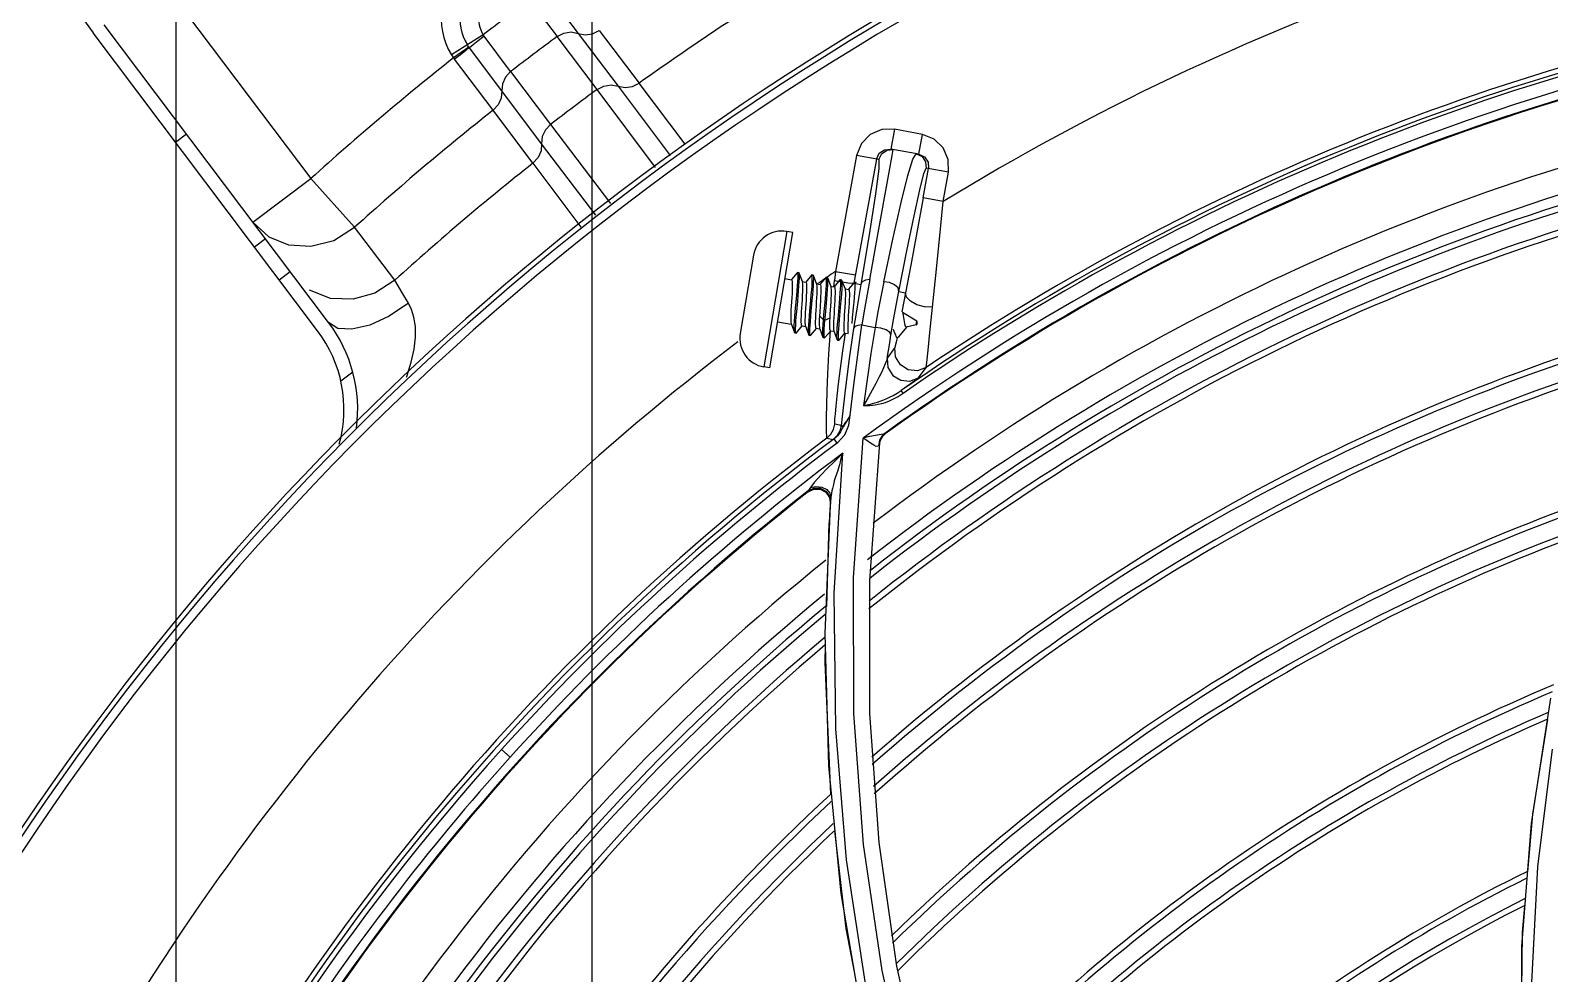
# Model space of a CAD drawing. Header units: metres. Extents: x -367 to 374, y -238 to 224.
# Drawn here: x 348.5031 to 348.6081, y 176.8531 to 176.9183 of the extents above; entities that cross this region are included whole.
import ezdxf
from ezdxf.enums import TextEntityAlignment as Align

# ---------------------------------------------------------------- set-up
doc = ezdxf.new("R2010")
doc.units = ezdxf.units.M
for name, color, linetype in [('ELE-ALIMENTADORES', 160, 'Continuous'), ('LA_BAU_BASES GERAIS_R00$0$ARQ-XREF-ATT', 8, 'Continuous'), ('LA_BAU_BASES GERAIS_R00$0$BASE', 253, 'Continuous'), ('LA_BAU_BASES GERAIS_R00$0$dutos', 31, 'Continuous')]:
    doc.layers.add(name, color=color, linetype=linetype)
doc.styles.add('LA_BAU_BASES GERAIS_R00$0$R60-125-RS', font='romans.shx', dxfattribs={"height": 0.19})
doc.styles.add('LA_BAU_BASES GERAIS_R00$0$R80-100-RS', font='romans.shx', dxfattribs={"height": 0.203})

# ---------------------------------------------------------------- blocks, each defined once
blk = doc.blocks.new('LA_BAU_BASES GERAIS_R00$0$A$C2E3D5B4E')
at = {"layer": 'LA_BAU_BASES GERAIS_R00$0$dutos', "color": 251}
for p, q in [((-18.23678605464966, -1.455469513867399), (-18.23678605464966, -0.8957732504447335)), ((-18.20803900220153, -0.8957732504447335), (-18.20803900220153, -1.455469513867399)), ((-18.23776451092476, -1.028292942201631), (-18.22747713718752, -1.041944748247431)), ((-18.21123879207414, -1.028932633610282), (-18.20898777855507, -1.031901599289711)), ((-18.21229156526942, -1.029694021363582), (-18.21044315100994, -1.032124475041371)), ((-18.22700332379907, -1.052460224876256), (-18.24251636634392, -1.031873722098396)), ((-18.22624461702958, -1.051888513223446), (-18.24175766673306, -1.031302000947733)), ((-18.21555233456127, -1.032002193930282), (-18.21775279310953, -1.033383464633232)), ((-18.21366009876135, -1.034548618997803), (-18.21548691050407, -1.032101886363478)), ((-18.20768678260663, -1.035781740513983), (-18.21044298009963, -1.032124425055088)), ((-18.20898752937376, -1.031901750653276), (-18.20623144709759, -1.0355591953832)), ((-18.20754237520623, -1.03169585059976), (-18.20478582340786, -1.035354306201668)), ((-18.21654287137403, -1.032856913214061), (-18.21760619640668, -1.033604109223859)), ((-18.21427549562065, -1.035886185107927), (-18.21650886253553, -1.03290386932639)), ((-18.21760619950749, -1.033604104547237), (-18.21754117047715, -1.033691757474287)), ((-18.21487171075182, -1.037218902144275), (-18.21754117047715, -1.033691757474287)), ((-18.21366009901976, -1.03454861972358), (-18.21090413596733, -1.038206188432184)), ((-18.21151930726853, -1.039543952373776), (-18.21427542321305, -1.035886463000395)), ((-18.20365147032578, -1.041169475979302), (-18.20768660763679, -1.03578197793621)), ((-18.2062312939828, -1.035559461627315), (-18.20263736968957, -1.040355971483848)), ((-18.20159966142307, -1.039559384677148), (-18.20478581330485, -1.035354295115837)), ((-18.21211476200392, -1.040877053141855), (-18.21487168544741, -1.037218880099033)), ((-18.21090409052829, -1.03820652572557), (-18.2067644842673, -1.043666714165909)), ((-18.23682196879133, -1.039430442882974), (-18.2360632691873, -1.03885872172367)), ((-18.18712725239868, -1.03853394744209), (-18.18737890880845, -1.039911135778937)), ((-18.18520317886953, -1.038885537289104), (-18.18712713968762, -1.038533968038962)), ((-18.18545472932396, -1.040262744987274), (-18.18520307291419, -1.038885556650428)), ((-18.20777841422603, -1.044480081744211), (-18.21151909015589, -1.039544208220548)), ((-18.18974535489872, -1.040342662312185), (-18.19120996987181, -1.048357759802627)), ((-18.18820248518659, -1.040624711943735), (-18.18974537575252, -1.040342776437853)), ((-18.18781792203822, -1.039946782444247), (-18.18737890881528, -1.039911135777118)), ((-18.18749802278433, -1.041506405798089), (-18.18728857581198, -1.04034848756163)), ((-18.18545472931544, -1.040262744989093), (-18.18737890880845, -1.039911135778937)), ((-18.18728857581198, -1.04034848756163), (-18.18721367108321, -1.039941330003046)), ((-18.18585536867454, -1.040606633278173), (-18.18563443086634, -1.040230354993753)), ((-18.18545472931544, -1.040262744989093), (-18.18505669423178, -1.040451346741236)), ((-18.18505669423178, -1.040451346741236), (-18.18480645525551, -1.040813420825714)), ((-18.2121147319192, -1.040877029823321), (-18.20880025609472, -1.045299796202187)), ((-18.18836839716732, -1.040594394510833), (-18.18993748031517, -1.049182278866454)), ((-18.18514123327213, -1.043278850529703), (-18.18477082374022, -1.041251786379405)), ((-18.18498450049526, -1.040785499261517), (-18.18495070070287, -1.041218917097638)), ((-18.18339384781882, -1.041503403973536), (-18.18495070070287, -1.041218917097638)), ((-18.18480645525551, -1.040813420825714), (-18.1847708236977, -1.041251786386226)), ((-18.1837642576246, -1.043530454562813), (-18.18339382725912, -1.041503306519814)), ((-18.23147029300605, -1.044953806979436), (-18.22747713719093, -1.041944748242429)), ((-18.2244411591563, -1.045308891372031), (-18.22747713718752, -1.041944748247431)), ((-18.18376425684767, -1.043530465371248), (-18.1851412337295, -1.043278853028539)), ((-18.23147030244274, -1.044953814083954), (-18.23037617716295, -1.045960543927492)), ((-18.22166710436534, -1.048974391416039), (-18.22444116608881, -1.045308884286612)), ((-18.19456876628249, -1.04559897850703), (-18.19615186201554, -1.054966045515528)), ((-18.19574266709094, -1.055035202140232), (-18.1941595636298, -1.045668089407343)), ((-18.1941595636298, -1.045668089407343), (-18.1945687585544, -1.045598932782639)), ((-18.23137158555085, -1.04666334573966), (-18.23061288594511, -1.046091624579901)), ((-18.19687406861181, -1.047237679769466), (-18.19779059956591, -1.052660729491151)), ((-18.22965050870891, -1.048947291848151), (-18.22889180910488, -1.048375570688847)), ((-18.19469906862503, -1.048860302825403), (-18.19424241984086, -1.048937479464428)), ((-18.19385616041973, -1.048456321612491), (-18.19425181335396, -1.048929605889214)), ((-18.19383210712135, -1.04844182330288), (-18.19385616041973, -1.048456321612491)), ((-18.19373350593435, -1.048458487548658), (-18.19383210712135, -1.04844182330288)), ((-18.19349495815493, -1.049063805389039), (-18.19371568473071, -1.04847987230022)), ((-18.19287016456781, -1.048622966967912), (-18.19326580934376, -1.049096241705399)), ((-18.19274751465537, -1.048625139780313), (-18.19284611584078, -1.048608475532717)), ((-18.19272970579368, -1.048646463410194), (-18.19274762795806, -1.04862483290816)), ((-18.19249879208621, -1.049257222348103), (-18.19272967066001, -1.048646556726169)), ((-18.19188416626787, -1.048789608812228), (-18.192279805167, -1.049262877644367)), ((-18.19186012476246, -1.048775125764848), (-18.19188416626787, -1.048789608812228)), ((-18.19176152357534, -1.048791790012444), (-18.19186012476246, -1.048775125764848)), ((-18.19174369370342, -1.048813144364601), (-18.19176164693852, -1.048791455933667)), ((-18.19151277200774, -1.049423904829098), (-18.19174365901347, -1.048813236500962)), ((-18.1908979325583, -1.048956062556215), (-18.19129373754151, -1.04942956758822)), ((-18.19120996987181, -1.048357759802627), (-18.19127146269193, -1.048993024003437)), ((-18.19120996987181, -1.048357759802627), (-18.18983299128831, -1.048609377882428)), ((-18.19077535457768, -1.048958240921081), (-18.19087395576469, -1.048941576674849)), ((-18.19348481659824, -1.049090531880381), (-18.19349495815493, -1.049063805389039)), ((-18.19349495815493, -1.049063805389039), (-18.19325640783222, -1.049104121956759)), ((-18.19250895270989, -1.049230446773151), (-18.19227039577095, -1.049270764459095)), ((-18.19152294872697, -1.049397087910336), (-18.19128438428584, -1.04943740686457)), ((-18.19131297992544, -1.049457227242044), (-18.19127146269193, -1.048993024003437)), ((-18.19127146212077, -1.048993023562787), (-18.19091499263016, -1.049054686207171)), ((-18.19052696909455, -1.049590018267452), (-18.19075778529907, -1.048979297453286)), ((-18.19053694460627, -1.049563729069803), (-18.19029837206301, -1.04960404939419)), ((-18.18991194706609, -1.049122739872644), (-18.19030772770884, -1.049596207987804)), ((-18.19005335932764, -1.049181831860722), (-18.18996154787465, -1.0491821898583)), ((-18.18992330023332, -1.049184870020952), (-18.18946233109443, -1.049269103845006)), ((-18.18978934930772, -1.049124910459966), (-18.18988795049313, -1.049108246214189)), ((-18.18977175253019, -1.049145988733642), (-18.18978942572744, -1.049124703479436)), ((-18.18682319187519, -1.049751347487643), (-18.1863705271146, -1.049834063835249)), ((-18.18637052134989, -1.049834064909817), (-18.18662061565522, -1.051146136466457)), ((-18.19398568772112, -1.051138017574146), (-18.19388580355098, -1.050027463622598)), ((-18.19224873375617, -1.050358555812807), (-18.19229891133239, -1.051176775440297)), ((-18.19200428666375, -1.051364582980739), (-18.19190443771572, -1.050254626941467)), ((-18.1919057551014, -1.051381994277278), (-18.19180598353364, -1.050272970119011)), ((-18.19156555908171, -1.051300541296484), (-18.19151535673825, -1.050481889096034)), ((-18.19102999357528, -1.051664873495781), (-18.19093092107596, -1.050562857278862)), ((-18.19093152500614, -1.051681098260076), (-18.19083180954146, -1.050572155961333)), ((-18.19520316209571, -1.051842988722171), (-18.19426752222387, -1.052001117993939)), ((-18.19427773176983, -1.051974218568091), (-18.19404682942513, -1.052584852097596)), ((-18.19229891133239, -1.051176775440297), (-18.19231358243439, -1.051437848945341)), ((-18.19231346710023, -1.051437832212457), (-18.19203484021659, -1.05172097200392)), ((-18.19203497461615, -1.051720841966187), (-18.19200428666375, -1.051364582980739)), ((-18.19203497469437, -1.051720842430484), (-18.19193637350725, -1.051737506676261)), ((-18.19193655849347, -1.051737605655205), (-18.191580358176, -1.051561748757365)), ((-18.19193654721062, -1.051737609194504), (-18.1919057551014, -1.051381994277278)), ((-18.19158024049591, -1.051561788540482), (-18.19156555908171, -1.051300541296484)), ((-18.19005466323915, -1.051955668712424), (-18.19002328298086, -1.05159698821916)), ((-18.18967471010535, -1.054136323660884), (-18.18937546495704, -1.052064162213981)), ((-18.18937546495704, -1.052064162213981), (-18.18846937097703, -1.052246989207731)), ((-18.18559436505768, -1.051805647826939), (-18.18656634570482, -1.051196097720265)), ((-18.18563621566955, -1.052053274978505), (-18.18633119441165, -1.05221253936287)), ((-18.18563621566955, -1.052053274978505), (-18.18559436505768, -1.051805647826939)), ((-18.18555995182544, -1.051972466487939), (-18.18554889271923, -1.051907030528753)), ((-18.1940288774922, -1.052606445830122), (-18.19404682942513, -1.052584852097596)), ((-18.1940288774922, -1.052606445830122), (-18.1939302763052, -1.052623110078173)), ((-18.1939064528575, -1.052608820190187), (-18.19393049375947, -1.052623374314578)), ((-18.19390640091262, -1.052608757878886), (-18.19351069853747, -1.052135360163618)), ((-18.19352016547487, -1.052127426184313), (-18.19328152148785, -1.052167758582243)), ((-18.19329173513768, -1.052140848181068), (-18.19306083089236, -1.052751487716421)), ((-18.19304288181706, -1.05277307256182), (-18.19306083089236, -1.052751487716421)), ((-18.19304288181706, -1.05277307256182), (-18.19294428063006, -1.052789736809871)), ((-18.1929203745118, -1.05277536254124), (-18.19252469146738, -1.052301998598239)), ((-18.19253415324692, -1.052294068714389), (-18.19229543250367, -1.052334414084442)), ((-18.19230554099033, -1.052307777784506), (-18.19229543250367, -1.052334414084442)), ((-18.19229543250367, -1.052334414084442), (-18.1920746729395, -1.05291840477247)), ((-18.19205679764218, -1.052939956782836), (-18.19195819645506, -1.052956621030432)), ((-18.19193470420475, -1.052942519015403), (-18.19195831839033, -1.052956769216678)), ((-18.19193469982895, -1.052942513764435), (-18.19153869065997, -1.052468631559975)), ((-18.19166086909183, -1.054058915326721), (-18.19156255549217, -1.052502996744067)), ((-18.19154814167518, -1.05246071113487), (-18.19130942127015, -1.052501056447625)), ((-18.1913195441133, -1.052474383062588), (-18.19108867278999, -1.053085001592706)), ((-18.19107077977708, -1.053106569591534), (-18.19108867278999, -1.053085001592706)), ((-18.19107077977708, -1.053106569591534), (-18.19097217858996, -1.053123233839131)), ((-18.19094869688297, -1.053109172498068), (-18.19097227998589, -1.053123357054289)), ((-18.19094864575072, -1.053109111152196), (-18.19055267245483, -1.052635279364665)), ((-18.19069429580077, -1.053846230075749), (-18.19051468437829, -1.052634385647423)), ((-18.19056212972941, -1.052627353617197), (-18.19033782696124, -1.052665262254493)), ((-18.18699080946692, -1.052913717226772), (-18.1868922082798, -1.052930381472549)), ((-18.18685053880188, -1.052905422239007), (-18.18626295361946, -1.052205581409623)), ((-18.18635459664586, -1.05220233837116), (-18.18632070268245, -1.052219761566164)), ((-18.18633119441165, -1.05221253936287), (-18.18633451780181, -1.052212659902295)), ((-18.18632070268245, -1.052219761566164), (-18.18631112324999, -1.052220609494441)), ((-18.18631112324999, -1.052220609494441), (-18.18626298522906, -1.052205553359897)), ((-18.18628475432456, -1.052201896948361), (-18.18626295361946, -1.052205581409623)), ((-18.18710834198043, -1.053629973027171), (-18.18763308686209, -1.054362374833715)), ((-18.19574266709094, -1.055035202140232), (-18.19615186201554, -1.054966045515528)), ((-18.18546121288978, -1.05572603802392), (-18.18494382982306, -1.055005284314291)), ((-18.22457019756416, -1.055324153980735), (-18.22539584003107, -1.05594632020501)), ((-18.1858833790991, -1.056038254489238), (-18.18666359865983, -1.056593100586895)), ((-18.19056569208897, -1.05679126119793), (-18.19081676409462, -1.059012753291597)), ((-18.18652567106835, -1.056791786000474), (-18.18666360088173, -1.056593102128488)), ((-18.19028754340081, -1.058986130119308), (-18.19018277209386, -1.058293754504746)), ((-18.19081689224674, -1.059014264646237), (-18.19125179330763, -1.058924893761457)), ((-18.19180209648096, -1.059886440820435), (-18.1913686287179, -1.05997621731666)), ((-18.1910912661599, -1.060230249561926), (-18.19130887834751, -1.05993938841101)), ((-18.18995280838374, -1.069555244561968), (-18.1892843156046, -1.059885679115894)), ((-18.1889803395112, -1.059805450461397), (-18.18928608546321, -1.059885502627992)), ((-18.18903930865076, -1.060059470326166), (-18.18928608546491, -1.059885502627992)), ((-18.18870088809285, -1.059745900647783), (-18.1889803395112, -1.059805450461397)), ((-18.18817469750331, -1.06023953686298), (-18.18884774859009, -1.069730878827329)), ((-18.18815732028975, -1.060040787998958), (-18.18820570112541, -1.060353892394858)), ((-18.18818049419974, -1.06027184926387), (-18.18817469750331, -1.06023953686298)), ((-18.18810656940855, -1.059968218555866), (-18.18817474105708, -1.060239629952946)), ((-18.18811380535965, -1.060035800526919), (-18.18816549195139, -1.060241846077759)), ((-18.18777112462158, -1.059600379051233), (-18.18776378231394, -1.059533024596647)), ((-18.19128831650221, -1.07060727018478), (-18.19070039905648, -1.060934870323479)), ((-18.19309557790245, -1.063599264277116), (-18.19269923287311, -1.063415925006382)), ((-18.19308979878735, -1.063525831930917), (-18.19309551575759, -1.063599216690989)), ((-18.19294082645456, -1.063305283845409), (-18.19308989411093, -1.063525905370341)), ((-18.19294082358999, -1.063305303374989), (-18.1925556068021, -1.063237838932935)), ((-18.19192617048236, -1.073401697431734), (-18.19152827868584, -1.063973297434757)), ((-18.19163090281938, -1.063985086202308), (-18.19157310591856, -1.064346462719811)), ((-18.19162492053499, -1.063913267711712), (-18.19155651607616, -1.064343826899119)), ((-18.19155651607616, -1.064343826899119), (-18.19159067791202, -1.064815564988464)), ((-18.19152856210997, -1.06397339045833), (-18.19155654073961, -1.064343813360381)), ((-18.19181662534652, -1.071535434398072), (-18.19165279194783, -1.065738595180562)), ((-18.19162218158976, -1.065272010897104), (-18.19165281517144, -1.065738593999129)), ((-18.19159067791202, -1.064815564988464), (-18.19162218158976, -1.065272010897104)), ((-18.18884774859009, -1.069730878827329), (-18.1888492935077, -1.078939589508252)), ((-18.19167514899198, -1.082548777297404), (-18.19192617048236, -1.073401697431734)), ((-18.19192608165451, -1.075408274804602), (-18.19189173735003, -1.074193086615367)), ((-18.19152867489072, -1.08450044066484), (-18.19192608165451, -1.075408274804602)), ((-18.14309605691744, -1.086530869028763), (-18.14175694037317, -1.0778624593774)), ((-18.1888492935077, -1.078939589508252), (-18.18821599377713, -1.087845966713473)), ((-18.21429358571356, -1.081420621077712), (-18.21370122944757, -1.081953867909021)), ((-18.19081154099035, -1.091377694332266), (-18.19167514899198, -1.082548777297404)), ((-18.1437628911126, -1.095047652204528), (-18.14309605691744, -1.086530869028763)), ((-18.18821599377713, -1.087845966713473), (-18.18698678761007, -1.096405056943411)), ((-18.18937350055137, -1.099858523715454), (-18.19081154099035, -1.091377694332266)), ((-18.14378676597471, -1.103384929722495), (-18.1437628911126, -1.095047652204528)), ((-18.18698678761007, -1.096405056943411), (-18.18520906738752, -1.104562898105712))]:
    blk.add_line(p, q, dxfattribs=at)
for points in [[(-18.21548685060316, -1.03210196994695), (-18.21589507420572, -1.032413403751605), (-18.21624963047054, -1.032691607930872), (-18.21650874145712, -1.032903787319071)], [(-18.21548691050407, -1.032101886363478), (-18.21550980228869, -1.032069847880564), (-18.21553165824014, -1.032036643443632), (-18.21555233453569, -1.032002193974392)], [(-18.21044298009963, -1.032124425055088), (-18.20998350031414, -1.031885639139261), (-18.20947956315422, -1.031806746406971), (-18.20898752937376, -1.031901750653276)], [(-18.20898767574465, -1.031901693766656), (-18.20850647994075, -1.031998039699999), (-18.20800475399449, -1.0319265997652), (-18.20754237520623, -1.03169585059976)], [(-18.21652564675333, -1.032880559359171), (-18.21677208338224, -1.033110846581337), (-18.21713039634108, -1.033383947617665), (-18.21754134130583, -1.033691533564877)], [(-18.21650874145712, -1.032903787319071), (-18.21656248240436, -1.032829146202573), (-18.2166099575802, -1.032759064777736), (-18.21665245874624, -1.032692981032312)], [(-18.21775276900883, -1.033383499194031), (-18.21770519102779, -1.033457888088094), (-18.21765633178245, -1.033531427297646), (-18.21760619962481, -1.03360410464046)], [(-18.21366009901976, -1.03454861972358), (-18.21401638889949, -1.034924644185764), (-18.21423112507341, -1.035387312868522), (-18.21427542321305, -1.035886463000395)], [(-18.21427543498032, -1.035886194721741), (-18.21431518433565, -1.036375792415299), (-18.21452213599525, -1.036838353386599), (-18.21487168544741, -1.037218880099033)], [(-18.20768678260663, -1.035781740513983), (-18.2072270208181, -1.035542978805722), (-18.20672291706421, -1.035464219543599), (-18.20623144709759, -1.0355591953832)], [(-18.20623116424633, -1.035559320753862), (-18.20574971720077, -1.035656264207034), (-18.20524807686775, -1.035585125321802), (-18.20478582340786, -1.035354306201668)], [(-18.21090413596733, -1.038206188432184), (-18.21126051160991, -1.038582432937517), (-18.21147514619236, -1.039045215125213), (-18.21151930726853, -1.039543952373776)], [(-18.18712713968762, -1.038533968038962), (-18.18801216799591, -1.038549161342587), (-18.1888109132824, -1.038896178870971), (-18.18941809342516, -1.039520476453333), (-18.18974535489872, -1.040342662312185)], [(-18.18339382725912, -1.041503306519814), (-18.18340916934415, -1.040618499781147), (-18.18375632405844, -1.039819814684677), (-18.18438072547633, -1.039212742079769), (-18.18520317886953, -1.038885537289104)], [(-18.21151929151642, -1.039544111922794), (-18.21155857688984, -1.040034127379101), (-18.21176533154267, -1.040496527704533), (-18.21211476200392, -1.040877053141855)], [(-18.18836839721484, -1.040594394502648), (-18.18818003770298, -1.040196958767581), (-18.18781792203822, -1.039946782444247)], [(-18.18820248518659, -1.040624711943735), (-18.18800717428667, -1.040219073532342), (-18.18764393688139, -1.039974082893139), (-18.18721367108321, -1.039941330003046)], [(-18.18563393202271, -1.040229998915663), (-18.18522544692075, -1.040427868050017), (-18.18498450049526, -1.040785499261517)], [(-18.18820248518659, -1.040624711943735), (-18.18822213104977, -1.041269598008682), (-18.18845168443318, -1.043000237288368), (-18.18889137652195, -1.045831305651689), (-18.18946233109443, -1.049269103845006)], [(-18.18883761862912, -1.048913101007372), (-18.18829961215874, -1.045942793404436), (-18.18749802278433, -1.041506405798089)], [(-18.1878670473219, -1.049090614924978), (-18.18723939174595, -1.04612178621727), (-18.18666726549736, -1.043592040263491), (-18.18620153964491, -1.04173711798029), (-18.18585536867454, -1.040606633278173)], [(-18.18682319187519, -1.049751347487643), (-18.18626730564336, -1.046949453701188), (-18.18576786951155, -1.044525367319864), (-18.18537282749617, -1.04271951200252), (-18.18509780357283, -1.041603325830408), (-18.18495070070287, -1.041218917097638)], [(-18.18514123327213, -1.043278850529703), (-18.18558389274915, -1.045680179046201), (-18.18600714958927, -1.047935539829439), (-18.1863705271146, -1.049834063835249)], [(-18.18450481618197, -1.05083792877457), (-18.18427752675098, -1.048647881695331), (-18.18402331859897, -1.046137517630711), (-18.18376424848543, -1.043530464815547)], [(-18.23037617716295, -1.045960543927492), (-18.22902372146268, -1.04652491362657), (-18.22747692231883, -1.046628080429571), (-18.2258842595395, -1.046219381737217), (-18.22444116608881, -1.045308884286612)], [(-18.19424241984086, -1.048937479464428), (-18.19421662806235, -1.048970821163664), (-18.19420000302159, -1.049061190492182), (-18.19419243323819, -1.049205746718314), (-18.19419299082665, -1.049395105755309), (-18.19420029360435, -1.049624409568139), (-18.19421306694221, -1.049888086486305), (-18.19422968323306, -1.050175626873795)], [(-18.19388735503571, -1.051156986188005), (-18.19382129857513, -1.050421061615168), (-18.19378785051936, -1.050050932568126), (-18.19375719620461, -1.049695822270849), (-18.19373119179306, -1.049367398481252), (-18.19371140453313, -1.049077611462678), (-18.19369989618224, -1.048835049327124), (-18.19369775138898, -1.048649574668786), (-18.19370560521531, -1.048524161375269), (-18.19371573173032, -1.048479747466615)], [(-18.19388580355098, -1.050027463622598), (-18.19385532072795, -1.049674295503962), (-18.1938294817237, -1.049348816295776), (-18.1938097946595, -1.049057771520154), (-18.19379830161711, -1.048814770179604), (-18.19379631288461, -1.048628373926192), (-18.19380470549584, -1.048504064796987), (-18.19382418206374, -1.048446154848705), (-18.19383210712135, -1.04844182330288)], [(-18.19371573173032, -1.048479747466615), (-18.19372486656778, -1.048463412316494), (-18.19373360805787, -1.048458210980868)], [(-18.1929797534342, -1.051079487409595), (-18.19291280747393, -1.050339941548543), (-18.19288107441309, -1.049979827918548), (-18.19285303461606, -1.049640361114768), (-18.19283053058393, -1.049332024211878), (-18.19281565086249, -1.049068758774581), (-18.19280988285846, -1.048859607663587), (-18.19281420553204, -1.048710519370786), (-18.19282951991227, -1.048626756311648), (-18.19284611584078, -1.048608475532717)], [(-18.19288213958646, -1.051107120609402), (-18.1928143036929, -1.050356482905215), (-18.19278215336249, -1.049992570239908), (-18.19275434170936, -1.049653753835798), (-18.19273212035171, -1.049350391921678), (-18.19271725152544, -1.049089353698207), (-18.19271144248546, -1.048880547335273), (-18.19271533008032, -1.048731076000593), (-18.19272970579368, -1.048646463410194)], [(-18.19284611584078, -1.048608475532717), (-18.19285622282632, -1.048610556824485), (-18.19287016456781, -1.048622966967912)], [(-18.19190443771572, -1.050254626941467), (-18.19187517454077, -1.049908962131383), (-18.19185107885664, -1.049594410315592), (-18.19183379349181, -1.049320315818193), (-18.19182484274643, -1.049095256401131), (-18.19182532930756, -1.04892562012509), (-18.19183628578025, -1.048817554899131), (-18.19186012476246, -1.048775125764848)], [(-18.19180598353364, -1.050272970119011), (-18.19177675505546, -1.049926143016535), (-18.19175249960961, -1.049609633243278), (-18.19173501644752, -1.04933361719867), (-18.191726279617, -1.049107705962058), (-18.19172691688743, -1.048939569764286), (-18.19173791830792, -1.048833178668872), (-18.19174369370342, -1.048813144364601)], [(-18.19093092107596, -1.050562857278862), (-18.19089960234533, -1.050202022988913), (-18.19087291847961, -1.04986841003182), (-18.19085272591303, -1.049573649593356), (-18.19084067749043, -1.049327877470375), (-18.19083809882045, -1.049138835713336), (-18.19084574580381, -1.049010858923964), (-18.19086430660195, -1.048947838444462), (-18.19087395576469, -1.048941576674849)], [(-18.19087395576469, -1.048941576674849), (-18.19089418980263, -1.048951854491122), (-18.1908979325583, -1.048956062556215)], [(-18.19075780744993, -1.048979238598065), (-18.19076498916627, -1.048965388746353), (-18.19077540805768, -1.048958096061313)], [(-18.18883753070725, -1.048913210506896), (-18.18914326064544, -1.048968914226123), (-18.18935867557639, -1.04909336587906), (-18.18946233538861, -1.049269134767826)], [(-18.18883761743916, -1.048913107303804), (-18.18901891037683, -1.049931236816235), (-18.18919881558145, -1.050983037533285), (-18.18937645913707, -1.052064225011407)], [(-18.22166710436534, -1.048974391416039), (-18.22304511200946, -1.049859509463374), (-18.22454664755833, -1.050282160500217), (-18.2261027721255, -1.050230170381553), (-18.22755172171287, -1.049668227810514)], [(-18.2207279395559, -1.050553993508572), (-18.22111064132321, -1.049908457917525), (-18.22166711124862, -1.048974465870458)], [(-18.19352016547487, -1.052127426184313), (-18.1935461998404, -1.052093372374372), (-18.19356271883748, -1.052002361656093), (-18.1935701479772, -1.051859375757601), (-18.19356958061212, -1.05166910818815), (-18.1935621359446, -1.051436747389005), (-18.19354918901399, -1.051170726028147), (-18.19353273141041, -1.050886464618713), (-18.19351452647129, -1.050592905482233), (-18.19349622848824, -1.05029770558275), (-18.19347969631963, -1.050011494955186), (-18.19346700295625, -1.049749585393045), (-18.19345969251492, -1.049521242919752), (-18.19345905329294, -1.04933168209044), (-18.19346654538504, -1.049186276697299), (-18.19348480975748, -1.049090532905382)], [(-18.19325640783222, -1.049104121956759), (-18.19323035649916, -1.049138225973991), (-18.19321377817585, -1.049229951864788), (-18.19320637923465, -1.049374588211492), (-18.19320703961307, -1.04956479258243), (-18.19321446059973, -1.049795354728474), (-18.19322738816402, -1.050060895299055), (-18.19324391980217, -1.050346372188585), (-18.19328013913355, -1.050930449285431)], [(-18.19253415324692, -1.052294068714389), (-18.19256007760771, -1.052260339211159), (-18.19257671021523, -1.052168967071509), (-18.19258417795322, -1.05202380785903), (-18.19258352823545, -1.051833722353138), (-18.1925761493967, -1.051604009746995), (-18.19256321622242, -1.051338100756027), (-18.19254657300871, -1.051050694144294), (-18.19252836679971, -1.050757188434716), (-18.19251034825606, -1.050466527170727), (-18.19249386726233, -1.050181530514863), (-18.19248100224399, -1.049916497564652), (-18.19247364871308, -1.049686278584147), (-18.19247307878265, -1.049496343457747), (-18.19248059414429, -1.049352314711712), (-18.19249877924108, -1.049257224270775)], [(-18.19227039577095, -1.049270764459095), (-18.19224598409926, -1.049300259084418), (-18.19222980036932, -1.049378026814964), (-18.19222135371876, -1.049502214017309), (-18.19222004965411, -1.049668661754993), (-18.19222494014502, -1.049870801230725), (-18.19223495148742, -1.050103905142976), (-18.19224873375617, -1.050358555812807)], [(-18.19151535673825, -1.050481889096034), (-18.19150157757883, -1.05022719805828), (-18.19149157675429, -1.049994126005174), (-18.19148670223478, -1.049792085972683), (-18.19148802379914, -1.04962578456815), (-18.19149648284088, -1.04950176436131), (-18.19151275164188, -1.04942390787545)], [(-18.19128438428584, -1.04943740686457), (-18.19125848214742, -1.049471071140204), (-18.19124183871941, -1.049562394711472), (-18.19123436032589, -1.049707629522516), (-18.19123501229103, -1.049897903652607), (-18.19124239296229, -1.050127581760705), (-18.19125533109548, -1.050393554423579), (-18.19127198667331, -1.050681145803708), (-18.19129020510525, -1.050974835479053), (-18.19130820927364, -1.051265278114613), (-18.19132466857729, -1.051549912983035), (-18.19133753086032, -1.051814870482474), (-18.19134488997236, -1.052045254284337), (-18.19134545708243, -1.052235219286274), (-18.19133794978393, -1.05237909785518), (-18.19131971829438, -1.052474357001472)], [(-18.19083180954146, -1.050572155961333), (-18.19080092888316, -1.05021776948314), (-18.19077485741536, -1.049890397343631), (-18.19075458508007, -1.049596037643994), (-18.19074222639892, -1.049348647211161), (-18.19073957988223, -1.049158050677931), (-18.19074698840109, -1.04902907532977), (-18.19075780744993, -1.048979238598065)], [(-18.1907168227317, -1.049087992351076), (-18.19035078512036, -1.049144815333591), (-18.19005335932764, -1.049181831860722)], [(-18.19053837457727, -1.050800633090773), (-18.19052182126416, -1.050514393250694), (-18.19050899593901, -1.050250197471257), (-18.19050166546492, -1.050021599805575), (-18.19050102062113, -1.049831450118461), (-18.1905085218591, -1.049686084327902), (-18.19052694085428, -1.049590022497057)], [(-18.19029837206301, -1.04960404939419), (-18.19027232581288, -1.049638138367015), (-18.19025579908259, -1.049729310059035), (-18.1902483838096, -1.049872395679074), (-18.19024896358974, -1.050062704182608), (-18.19025640773532, -1.050294875521274), (-18.19026935173008, -1.050560809434216), (-18.19028580607312, -1.050845010846103), (-18.19030397786582, -1.051138040695776), (-18.19032226897582, -1.051433108881781), (-18.19033881270946, -1.05171945400906), (-18.19035152974175, -1.051981775390402), (-18.19035883866502, -1.052209916683466), (-18.19035948745113, -1.052399619001051), (-18.19035199796178, -1.052545140279733), (-18.1903337201627, -1.052640962605608)], [(-18.19002328298086, -1.05159698821916), (-18.18995571420169, -1.050850299462752), (-18.18992360053335, -1.050486356632689), (-18.18989543649252, -1.050145908795173), (-18.18987300037668, -1.049839365248033), (-18.18985794938624, -1.049576415687795), (-18.18985187308897, -1.049366339740743), (-18.18985583125732, -1.049215305151108), (-18.18987066936813, -1.04912849820056), (-18.18988795049313, -1.049108246214189)], [(-18.18946220070848, -1.049269127706054), (-18.18962559943986, -1.050245291563158), (-18.18978968099805, -1.051259888871925), (-18.18995304723751, -1.052309128119475)], [(-18.18988795049313, -1.049108246214189), (-18.18989698334804, -1.049109803432827), (-18.18991194706609, -1.049122739872644)], [(-18.18786726433768, -1.049090408935342), (-18.18807211416777, -1.050108780783091), (-18.18827339806171, -1.051162392270896), (-18.1884702026091, -1.052246999800616)], [(-18.18682328319881, -1.049751237369208), (-18.18688526354561, -1.049505997293807), (-18.18713021212511, -1.049280987209102), (-18.18747814032326, -1.049136911473113), (-18.1878670473219, -1.049090614924978)], [(-18.18737155768633, -1.052760765851133), (-18.1871912331535, -1.051721740392793), (-18.18700795582174, -1.050717342581436), (-18.18682318151548, -1.049751322919462)], [(-18.18450477406975, -1.050837999711973), (-18.185051182243, -1.050807682078528), (-18.18558618857651, -1.050662287187777), (-18.1860263086736, -1.050425487279142), (-18.1863027463296, -1.050134281553426), (-18.18637052855786, -1.049834071412249)], [(-18.22072794814426, -1.050553950581786), (-18.22205541140841, -1.051445651989695), (-18.22339996311723, -1.05207071941976), (-18.2246252766779, -1.0523671001244), (-18.22560722250751, -1.052304783801617), (-18.22624467042283, -1.051888415926157)], [(-18.22085667615431, -1.055668413450974), (-18.22083937761965, -1.055626058652422), (-18.22052600398763, -1.054644008645653), (-18.22032611569091, -1.053738367140511), (-18.22023429387662, -1.052912623682175), (-18.22024420672153, -1.052174863290645), (-18.22034217476403, -1.051535369050441), (-18.22051051707706, -1.050997303367865), (-18.2207279395559, -1.050553993508572)], [(-18.19422968323306, -1.050175626873795), (-18.19426613405733, -1.05076352553823), (-18.19428252669411, -1.05104670793088), (-18.19429544218679, -1.051311951916603), (-18.19430290255536, -1.051544162031576), (-18.19430350171535, -1.051734825139818), (-18.19429607721497, -1.051878257665237), (-18.19427783992501, -1.051974202394092)], [(-18.19328013913355, -1.050930449285431), (-18.1932966848052, -1.051216499880582), (-18.19330952206099, -1.051480808527401), (-18.19331686870021, -1.051709709595514), (-18.19331751871027, -1.051899931056312), (-18.19331001894614, -1.052045358707971), (-18.19329183193679, -1.05214083370555)], [(-18.19056212972941, -1.052627353617197), (-18.19058818841836, -1.052593227813929), (-18.19060476038726, -1.052501513665163), (-18.190612155483, -1.052357038957041), (-18.19061149984248, -1.052166777502123), (-18.19060407136396, -1.051935986476281), (-18.19059113989817, -1.051670404828826), (-18.1905746175164, -1.051385099952938), (-18.19053837457727, -1.050800633090773)], [(-18.18494359845261, -1.055005285603045), (-18.1848931510691, -1.054657516343639), (-18.1848027308597, -1.053797696188383), (-18.18468222441811, -1.052577256696793), (-18.18450481618197, -1.05083792877457)], [(-18.19404682942513, -1.052584852097596), (-18.19405187926122, -1.052567960542262), (-18.19406352751798, -1.052464039043741), (-18.19406455398769, -1.052297311823793), (-18.19405599979234, -1.052073580133481), (-18.19403911731513, -1.051801604985656), (-18.19401511391152, -1.051486424880466), (-18.19398568772112, -1.051138017574146)], [(-18.19393049375947, -1.052623374314578), (-18.19395310384039, -1.052586070326186), (-18.19396475868791, -1.05248483540089), (-18.19396630806295, -1.052321178248974), (-18.19395792605451, -1.052098448356617), (-18.19394081101007, -1.051821913481206), (-18.19391683527897, -1.051504606611331), (-18.19388735503571, -1.051156986188005)], [(-18.19306083089236, -1.052751487716421), (-18.19307476830727, -1.052673561709696), (-18.19307931335834, -1.052526061715241), (-18.19307384095384, -1.05232079041815), (-18.19305973753819, -1.052066255124998), (-18.19303816736203, -1.051767163389002), (-18.19301092520573, -1.051434927832531), (-18.1929797534342, -1.051079487409595)], [(-18.19294447369964, -1.05278997142176), (-18.19295939318397, -1.052775494447076), (-18.192975413878, -1.05269850993426), (-18.19298090564712, -1.052557009990494), (-18.19297621191151, -1.052356312569543), (-18.19296240010385, -1.052102499611181), (-18.19294122373901, -1.051803066364016), (-18.19291382608969, -1.051467555993156), (-18.19288213958646, -1.051107120609402)], [(-18.19231358243439, -1.051437848945341), (-18.19232511608459, -1.051687354434932), (-18.19233138855236, -1.051905834219895), (-18.19233109638344, -1.052085403633725), (-18.19232314713997, -1.052220210819257), (-18.19230571620153, -1.052307751565593)], [(-18.1920746729395, -1.05291840477247), (-18.19208416843844, -1.052878635644618), (-18.19209281135966, -1.052758155574963), (-18.19209119156426, -1.052577475562146), (-18.19208025248076, -1.052339428091443), (-18.19206105296553, -1.052050930759094), (-18.19203497469437, -1.051720842430484)], [(-18.19195831839033, -1.052956769216678), (-18.1919663677462, -1.052952407225973), (-18.19198586931759, -1.052894821846337), (-18.19199425540421, -1.052772747232837), (-18.19199263698408, -1.052589545686885), (-18.19198147674547, -1.052350269065471), (-18.19196212277586, -1.05206309453132), (-18.19193655849347, -1.051737605655205)], [(-18.19154814167518, -1.05246071113487), (-18.19157336809462, -1.052428986771417), (-18.19158974151469, -1.052344731199071), (-18.19159772960802, -1.052210329492198), (-18.19159806491587, -1.052030929171167), (-18.19159180864563, -1.051812183504524), (-18.19158024049591, -1.051561788540482)], [(-18.19108867278999, -1.053085001592706), (-18.19109322887061, -1.053070127778653), (-18.19110526798409, -1.052968574994509), (-18.19110668531391, -1.052804668161741), (-18.19109844294792, -1.052583080297325), (-18.19108188444648, -1.052313054362173), (-18.19105849343225, -1.05200375855037), (-18.19102999357528, -1.051664873495781)], [(-18.19097227998589, -1.053123357054289), (-18.19099368271304, -1.05309150634065), (-18.19100628760384, -1.052993123872682), (-18.19100835869062, -1.052830281624836), (-18.19100051030762, -1.052608971678353), (-18.1909838242525, -1.052337325563428), (-18.19096040464956, -1.052025193213638), (-18.19093152500614, -1.051681098260076)], [(-18.18937645913707, -1.052064225011407), (-18.18965810500208, -1.052097604300968), (-18.1898608331519, -1.052182626701494), (-18.18995288989152, -1.052309153165595)], [(-18.18657559125575, -1.051210840553438), (-18.18654863834956, -1.051299972589902), (-18.18652624974004, -1.051412969999262), (-18.18650672058811, -1.051544002681283), (-18.186487709311, -1.051686888110623), (-18.18646820714298, -1.051827970764123), (-18.18644630139374, -1.051959192666061), (-18.18642058878379, -1.052069262512475), (-18.18639087627753, -1.052150440339744), (-18.18635459664586, -1.05220233837116)], [(-18.19292047393583, -1.052775481802371), (-18.19293206152156, -1.052786467974045), (-18.19294447369964, -1.05278997142176)], [(-18.19205679764218, -1.052939956782836), (-18.19206489203418, -1.052935435485495), (-18.1920746729395, -1.05291840477247)], [(-18.18995304723751, -1.052309128119475), (-18.19027802539745, -1.054556448413848), (-18.19056569208897, -1.05679126119793)], [(-18.18846937097703, -1.052246989207731), (-18.1887588946671, -1.054038162290169), (-18.18902531880985, -1.055832943929261), (-18.18926874289036, -1.057631016484891)], [(-18.18737157969952, -1.052760726146232), (-18.18745170173565, -1.052576519570437), (-18.18771562235122, -1.052403327104173), (-18.188076875864, -1.052288651351944), (-18.18847020579494, -1.052247141081523)], [(-18.18763290098514, -1.054362303653477), (-18.18754799004455, -1.053829153781123), (-18.18746087899456, -1.053295303869788), (-18.18737155768633, -1.052760765851133)], [(-18.18723070875933, -1.0523559353216), (-18.1871705264366, -1.052501791812745), (-18.18709265470886, -1.052695680702698), (-18.18702015981899, -1.052879737964474)], [(-18.18695503971503, -1.052920768879801), (-18.18702301368694, -1.053265569119219), (-18.1870753322163, -1.053508564803622), (-18.18710816117618, -1.053629903135686)], [(-18.18702014779501, -1.052879768714035), (-18.18701590448893, -1.052889442358435), (-18.18699066053409, -1.052914119021068)], [(-18.18685053880188, -1.052905422239007), (-18.18688791723287, -1.05293105957179), (-18.18689250485852, -1.052930748947517)], [(-18.19180209152717, -1.059886447401539), (-18.19181523734994, -1.059760843770334), (-18.19182347782044, -1.059477129868526), (-18.19182687787168, -1.059028258813839), (-18.19182223453049, -1.058407303739557), (-18.19180708536055, -1.057607713122422), (-18.19177846153855, -1.056620389016814), (-18.19173111655653, -1.055436690369504), (-18.19166086909183, -1.054058915326721)], [(-18.19121273173118, -1.058209034432537), (-18.19116389603585, -1.057681906318237), (-18.19109259988932, -1.056996350177712), (-18.19099431104155, -1.056136996736484), (-18.19086312219292, -1.055086688126437), (-18.19069429580077, -1.053846230075749)], [(-18.19018277209386, -1.058293754504746), (-18.18994376019486, -1.05621301314676), (-18.18967471010535, -1.054136323660884)], [(-18.18494382982306, -1.055005284314291), (-18.18554267444381, -1.055230845782887), (-18.18618182684804, -1.055165394165385), (-18.18672431510606, -1.054821985618844), (-18.18705733541731, -1.054270798844925), (-18.18710834198043, -1.053629973027171)], [(-18.18763309089616, -1.054362238973852), (-18.18768090841274, -1.054536178718706), (-18.18776592306813, -1.054762717923211), (-18.18788112605034, -1.055032369579919), (-18.18802523334614, -1.055343941653689), (-18.18820112451397, -1.055703466959301), (-18.18841383747451, -1.056117445435291), (-18.18866334267523, -1.056582404819608), (-18.18894946083674, -1.057091780231247), (-18.1892702530788, -1.057630892069653)], [(-18.18763308686209, -1.054362374833715), (-18.18757862447785, -1.055003443974044), (-18.18724354360961, -1.055552075741787), (-18.18670151075526, -1.055892299097366), (-18.18606181418056, -1.055955520461509), (-18.18546121288978, -1.05572603802392)], [(-18.18546072492268, -1.055725898558364), (-18.18551342749868, -1.055769311803203), (-18.18565214584601, -1.055871830756757), (-18.1858833790991, -1.056038254489238)], [(-18.18927030202497, -1.057630891807719), (-18.18904993279739, -1.05759128034714), (-18.18892521675866, -1.057565790595788), (-18.18878997237982, -1.057534958363419), (-18.18864359328097, -1.057497965546361), (-18.18848508395581, -1.057453706479635), (-18.18831329998613, -1.057400750871864), (-18.18812716091873, -1.057337465828084), (-18.18792578224873, -1.05726198557403), (-18.18770872826826, -1.057172153620911), (-18.18747595740251, -1.057065435799075), (-18.18722505969015, -1.056937435407406), (-18.1869528349597, -1.056781475883042), (-18.1866635972217, -1.056593107402193)], [(-18.18926874289036, -1.057631016484891), (-18.18913599210725, -1.057638787826079), (-18.18899005697619, -1.05764134029431), (-18.18882980249327, -1.057635410400223), (-18.18865360863697, -1.057619697317648), (-18.18845995153231, -1.057592413923146), (-18.18824742795755, -1.057551240694636), (-18.18801499139158, -1.05749330180214), (-18.1877615437644, -1.057415130695688), (-18.18748570455784, -1.057312112907027), (-18.18718689416687, -1.057178626820303), (-18.18686585451837, -1.057007813254756), (-18.1865246967543, -1.056791745829912)], [(-18.19125182855021, -1.058924889766502), (-18.19125436297463, -1.058820678946347), (-18.19124202159082, -1.058585450597718), (-18.19121273173118, -1.058209034432537)], [(-18.19018455523292, -1.058293565589963), (-18.1902719399626, -1.0584359043566), (-18.19035458646795, -1.058566418160979), (-18.19043291191986, -1.058685621799384), (-18.19050668494435, -1.058792897306546), (-18.19057582061339, -1.058887616784148), (-18.19063943903564, -1.058967825013212), (-18.19069496503778, -1.059029540402832), (-18.19074102621744, -1.059070785699248), (-18.19077729199421, -1.059090666509462), (-18.19080265312937, -1.059087262060245), (-18.19081578402108, -1.059059749292999), (-18.19081681735702, -1.059012747285749)], [(-18.19018454935599, -1.05829355417444), (-18.19028654562521, -1.058467515599375), (-18.19038056810825, -1.058623112845623), (-18.19046779374264, -1.058762725898021)], [(-18.19180209648096, -1.059886440820435), (-18.19153513302467, -1.059623408370214), (-18.1913461856883, -1.059295327853022), (-18.19125179330763, -1.058924893761457)], [(-18.19081689224674, -1.059014264646237), (-18.19090928789296, -1.059378750531494), (-18.19109697430213, -1.059707632178004), (-18.1913686287179, -1.05997621731666)], [(-18.19087237736414, -1.059454754563092), (-18.19096427424665, -1.05959245937737), (-18.19107314417693, -1.059725372052242), (-18.19119117636706, -1.059842892326003), (-18.19130890051031, -1.059939407092486)], [(-18.19108921633654, -1.060230542429679), (-18.19056268268037, -1.059672653205951), (-18.19028754340081, -1.058986130119308)], [(-18.19046779374264, -1.058762725898021), (-18.19061909117829, -1.058996671504872), (-18.19068146330335, -1.059098604049893), (-18.19073898339968, -1.059204530682734), (-18.19079911924302, -1.059322868967854), (-18.19087237736414, -1.059454754563092)], [(-18.19130890192298, -1.059939406048386), (-18.1913401194447, -1.059960241192755), (-18.1913600478905, -1.059972534602991), (-18.19136862236678, -1.059976225808157)], [(-18.18856498200284, -1.060383009168334), (-18.18878979810017, -1.060237772480093), (-18.18903930865076, -1.060059470326166)], [(-18.18804528662235, -1.059637831533735), (-18.18844965252936, -1.059701247346027), (-18.18870088809285, -1.059745900647783)], [(-18.18820570112541, -1.060353892394858), (-18.18826878985089, -1.060446530622983), (-18.18838883895251, -1.060459732730749), (-18.18856498200284, -1.060383009168334)], [(-18.18820642153389, -1.060353822522018), (-18.18819133090642, -1.060310184456455), (-18.18818049419974, -1.06027184926387)], [(-18.18780802504909, -1.059560120920821), (-18.188012928327, -1.059761812751447), (-18.18815732028975, -1.060040787998958)], [(-18.18777112462158, -1.059600379051233), (-18.18797322366265, -1.059793894271195), (-18.18811380535965, -1.060035800526919)], [(-18.18776378231394, -1.059533024596647), (-18.18796592394153, -1.05972641852776), (-18.18810656940855, -1.059968218555866)], [(-18.18780802410902, -1.059560122179107), (-18.18790512990097, -1.059605932047077), (-18.18804528662235, -1.059637831533735)], [(-18.18776378239045, -1.059533024492964), (-18.18776910130282, -1.059535229542405), (-18.18778431182034, -1.05954459444655), (-18.18780802410902, -1.059560122179107)], [(-18.19070244897841, -1.060934584009544), (-18.19128604221714, -1.061497580399816), (-18.19180459993493, -1.062021159183303), (-18.19220090618251, -1.062436990436424), (-18.19267096024703, -1.062963060690606), (-18.19294082645456, -1.063305283845409)], [(-18.1907024490074, -1.060934583972255), (-18.19076491791623, -1.061091411730729), (-18.19081654655531, -1.061246493184342), (-18.19085720733176, -1.061404725099862), (-18.19092643403872, -1.061725650595861)], [(-18.19092643403872, -1.061725650595861), (-18.19096555321266, -1.061885644147139), (-18.19101149659139, -1.062041809674781), (-18.19106287432885, -1.062189092109463), (-18.19111637513538, -1.062323860487766), (-18.19116887527809, -1.062448626223784), (-18.19121743501057, -1.0625696736858), (-18.19125849907755, -1.062695820087981), (-18.19129464901869, -1.062836292373674), (-18.19133298095915, -1.062997471206188), (-18.19137799016232, -1.063176949838805), (-18.19142158009254, -1.063362217468864), (-18.19145953675502, -1.063539990271408), (-18.19149147948417, -1.063706070134856), (-18.19151520012656, -1.063853220553654), (-18.19152856574794, -1.063973399877966)], [(-18.19308979878735, -1.063525831930917), (-18.19269428257485, -1.063342937955611), (-18.1922598291452, -1.063355563167704), (-18.19187745264401, -1.063559486236215), (-18.19162492053499, -1.063913267711712)], [(-18.19269923287311, -1.063415925006382), (-18.19226553313433, -1.063428555162488), (-18.19188339329901, -1.063632135767591), (-18.19163090281938, -1.063985086202308)], [(-18.1925556068021, -1.063237838932935), (-18.1921571255881, -1.063289695459105), (-18.19181671872184, -1.063450551211815), (-18.19159309587519, -1.063693142570344), (-18.19152856210997, -1.06397339045833)], [(-18.18087748499818, -1.120445906610883), (-18.18374532341488, -1.112944708214116), (-18.18612590546707, -1.105024170489003), (-18.18797850117346, -1.09670108907693), (-18.1892607251815, -1.08799714053265), (-18.18993201808848, -1.078938287855806), (-18.18995280838374, -1.069555244561968)], [(-18.15067416381169, -1.161820352459642), (-18.15604962097154, -1.15741135329398), (-18.16116217012541, -1.15255198163203), (-18.16598860309819, -1.147242075495058), (-18.17050217680014, -1.141480424317422), (-18.17467089685442, -1.135268858283041), (-18.17845783839459, -1.128617105436831), (-18.18182911598262, -1.121533627086762), (-18.18475204720812, -1.114023169456402), (-18.1871901798205, -1.106095726450064), (-18.18910410555418, -1.09776683133822), (-18.19045198538754, -1.089057577388019), (-18.19119299514296, -1.079993918361367), (-18.19128831650221, -1.07060727018478)], [(-18.14336109737656, -1.089878555977691), (-18.14302042851796, -1.085891501363392), (-18.14198259216903, -1.079348263473719)], [(-18.1430805784014, -1.097519406779782), (-18.14266755152096, -1.089528518786381), (-18.14166177926188, -1.081390712939708)], [(-18.18986909919545, -1.096909285080244), (-18.19046373587832, -1.093801151144078), (-18.1912513004396, -1.087050094737776)], [(-18.1437330633197, -1.103638971069984), (-18.14382441650616, -1.102098007052234), (-18.14371974711037, -1.094076051704349), (-18.14356137285631, -1.092222501582171)]]:
    blk.add_lwpolyline(points, dxfattribs=at)
for centre, radius, start, end in [((-18.2297781992944, -1.022274824728981), 0.01594991318109624, 127.000000005754, 216.999999991426), ((-18.09466975517489, -1.189107552631128), 0.1706766452543957, 97.30913626209104, 121.4670097702568), ((-18.21385857174096, -1.030938650812629), 0.00459805118397732, 41.87455595187527, 212.1213550030077), ((-18.21385857174096, -1.030938650812629), 0.003299020147766017, 41.87442463005892, 212.1254260855996), ((-18.21385857174096, -1.030938650812629), 0.001999989113254703, 41.87457240962597, 212.1254275604189), ((-18.09466975517489, -1.189107552631128), 0.1891179802515791, 121.8151678049478, 125.6097558407317), ((-18.09466975517489, -1.189107552631128), 0.1835191446238739, 119.5863259961325, 158.1019567357797), ((-18.09466975517489, -1.189107552631128), 0.1829190643037325, 119.589056064672, 158.1020136586147), ((-18.09466975517489, -1.189107552631128), 0.1982288871769697, 126.4240072789407, 127.5759927179924), ((-18.09466975517489, -1.189107552631128), 0.1616563787858307, 99.84790157935424, 123.9473457888196), ((-18.09466975517489, -1.189107552631128), 0.1838579538727667, 120.2350051674352, 154.8473070587281), ((-18.09466975517489, -1.189107552631128), 0.1613162956420721, 99.70281810240509, 124.7690556359331), ((-18.09466975517489, -1.189107552631128), 0.1610729257470837, 99.70283272397107, 124.7687637428037), ((-18.09466975517489, -1.189107552631128), 0.1950568271882339, 126.4083916320064, 127.5916083631807), ((-18.09466975517489, -1.189107552631128), 0.1601566402325111, 99.77129520672976, 126.2110988880778), ((-18.09466975517489, -1.189107552631128), 0.1595533574596012, 101.0343614908108, 125.7142884235914), ((-18.09466975517489, -1.189107552631128), 0.1594991318143624, 101.0467770075347, 125.7119687337129), ((-18.09466975517489, -1.189107552631128), 0.1982288871769697, 128.3288576728328, 132.0647394931887), ((-18.09466975517489, -1.189107552631128), 0.1904774345331944, 126.3940656969081, 127.6059343005983), ((-18.09466975517489, -1.189107552631128), 0.1936973729066185, 128.3574626369034, 132.0647395444937), ((-18.09466975517489, -1.189107552631128), 0.1550344239350705, 101.8597820278267, 127.2914403889526), ((-18.09466975517489, -1.189107552631128), 0.1532666650701395, 102.4418057198913, 127.9878197991551), ((-18.09466975517489, -1.189107552631128), 0.1525695896359621, 102.5841510846139, 128.1055036008308), ((-18.09466975517489, -1.189107552631128), 0.1891179802515791, 128.3902442054555, 132.1848323416013), ((-18.09466975517489, -1.189107552631128), 0.1521594917460079, 102.7207677465158, 128.2365964854305), ((-18.09466975517489, -1.189107552631128), 0.1505494440418232, 103.2565396709817, 128.7502442716898), ((-18.09466975517489, -1.189107552631128), 0.1509594453672031, 103.1202071228284, 128.6196116584632), ((-18.1949020434929, -1.047570956515926), 0.001999989113254703, 80.40728512193604, 170.4072850833894), ((-18.09466975517489, -1.189107552631128), 0.1706766452543957, 124.7057968264267, 124.9760131629382), ((-18.09466975517489, -1.189107552631128), 0.1706766452543957, 124.4462073227268, 124.6829751475616), ((-18.23423092866665, -1.057906630686091), 0.009999945567973503, 352.5285337419667, 36.99999999142599), ((-18.09466975517489, -1.189107552631128), 0.1425696429187949, 105.895294325095, 131.2683695203498), ((-18.18565855301085, -1.051955802241707), 9.999945498273884e-05, 282.908940760476, 350.407285110184), ((-18.18564749390464, -1.051890366281157), 9.999945498273884e-05, 350.407285110184, 57.90562948575695), ((-18.23423092866665, -1.057906630686091), 0.009049950739687517, 344.6501839552714, 36.99999999142599), ((-18.19581857707522, -1.05299402178224), 0.001999989113254703, 170.4072851615535, 260.407285121936), ((-18.09466975517489, -1.189107552631128), 0.1421595461780344, 106.0300991134751, 131.3964415845022), ((-18.09466975517489, -1.189107552631128), 0.1706766452543957, 127.2380179116836, 151.4670103845322), ((-18.09466975517489, -1.189107552631128), 0.1409594997992296, 106.4242077377363, 131.7705226841829), ((-18.09466975517489, -1.189107552631128), 0.1405494984738497, 106.5587098296981, 131.8980705625474), ((-18.09466975517489, -1.189107552631128), 0.1613181166993597, 126.8025673595189, 154.7309351660796), ((-18.09466975517489, -1.189107552631128), 0.1616563787858307, 126.9312869530319, 153.9473339001127), ((-18.09466975517489, -1.189107552631128), 0.1609538698157292, 126.8020350898578, 138.0055523850582), ((-18.09466975517489, -1.189107552631128), 0.1601570449272082, 126.8416017861588, 138.0055523850582), ((-18.09466975517489, -1.189107552631128), 0.1595533422293841, 128.0863084084438, 155.7142873895181), ((-18.09466975517489, -1.189107552631128), 0.1594991318143624, 128.0983991703619, 155.711968718812), ((-18.09466975517489, -1.189107552631128), 0.132569698347016, 109.1608980813108, 134.352637813424), ((-18.09466975517489, -1.189107552631128), 0.1321596006100609, 109.2937733339958, 134.4772513241179), ((-18.09466975517489, -1.189107552631128), 0.1309595542312561, 109.6822064076652, 134.8410937386016), ((-18.09466975517489, -1.189107552631128), 0.1305495529058762, 109.8147598313046, 134.9651029411696), ((-18.09466975517489, -1.189107552631128), 0.1550344239350705, 128.8300136893872, 157.2989998169505), ((-18.09466975517489, -1.189107552631128), 0.1532666650701395, 129.4064388199371, 157.9725285798742), ((-18.09466975517489, -1.189107552631128), 0.1525695896359621, 129.5896382705635, 158.1055036002439), ((-18.09466975517489, -1.189107552631128), 0.1521594917460079, 129.7225194079855, 158.2365964946649), ((-18.09466975517489, -1.189107552631128), 0.1509594453672031, 130.1108522918805, 158.6196116604035), ((-18.09466975517489, -1.189107552631128), 0.1505494440418232, 130.2433301241378, 158.7502442762859), ((-18.09466975517489, -1.189107552631128), 0.1215697583754143, 112.6969069433391, 137.640134551417), ((-18.09466975517489, -1.189107552631128), 0.12115966048376, 112.8275134094769, 137.7602932072058), ((-18.09466975517489, -1.189107552631128), 0.1199596141066552, 113.2092720167679, 138.1109297543765), ((-18.09466975517489, -1.189107552631128), 0.1195496127812754, 113.3395335266912, 138.2303683952606), ((-18.09466975517489, -1.189107552631128), 0.160954411074083, 138.0060445612091, 154.7319882962844), ((-18.09466975517489, -1.189107552631128), 0.1601573393350057, 138.0060445612091, 156.2129858526657), ((-18.09466975517489, -1.189107552631128), 0.1425696429187949, 132.8005442834681, 161.2683695197514), ((-18.09466975517489, -1.189107552631128), 0.1421595461780344, 132.9307999365967, 161.3964415749832), ((-18.09466975517489, -1.189107552631128), 0.1409594997992296, 133.3113783073071, 161.7705226770173), ((-18.09466975517489, -1.189107552631128), 0.1405494984738497, 133.4411825831679, 161.8980705635067), ((-18.09466975517489, -1.189107552631128), 0.1105698182491134, 116.1699285855807, 140.7970522237921), ((-18.09466975517489, -1.189107552631128), 0.1101597203591592, 116.2980996544689, 140.9118603270591), ((-18.09466975517489, -1.189107552631128), 0.1089596739803544, 116.6726916352453, 141.2465731171604), ((-18.09466975517489, -1.189107552631128), 0.1085496726566745, 116.800491075386, 141.3604927545339)]:
    blk.add_arc(centre, radius, start, end, dxfattribs=at)
blk = doc.blocks.new('LA_BAU_BASES GERAIS_R00')
at = {"layer": 'LA_BAU_BASES GERAIS_R00$0$ARQ-XREF-ATT'}
blk.add_blockref('LA_BAU_BASES GERAIS_R00$0$A$C2E3D5B4E', (366.75, 177.95), dxfattribs=at)
at = {"layer": 'LA_BAU_BASES GERAIS_R00$0$BASE', "style": 'LA_BAU_BASES GERAIS_R00$0$R60-125-RS'}
for p in [(242.7815727361595, 218.919159373358), (358.6365727361596, 192.964159373358)]:
    blk.add_attdef('S', text='', height=0.19, rotation=90, dxfattribs=at).set_placement(p, align=Align.MIDDLE_CENTER)
at = {"layer": 'LA_BAU_BASES GERAIS_R00$0$BASE', "style": 'LA_BAU_BASES GERAIS_R00$0$R80-100-RS'}
blk.add_attdef('ACESSO', text='', height=0.203, dxfattribs=at).set_placement((365.922255870473, 191.9868442639211), align=Align.TOP_CENTER)
at = {"layer": 'LA_BAU_BASES GERAIS_R00$0$BASE', "style": 'LA_BAU_BASES GERAIS_R00$0$R60-125-RS'}
blk.add_attdef('S', text='', height=0.19, dxfattribs=at).set_placement((266.114159373358, 180.9134272638404), align=Align.MIDDLE_CENTER)

msp = doc.modelspace()

# ---------------------------------------------------------------- block references
at = {"layer": 'ELE-ALIMENTADORES', "color": 2}
msp.add_blockref('LA_BAU_BASES GERAIS_R00', (0, 0), dxfattribs=at)

doc.saveas('drawing.dxf')
